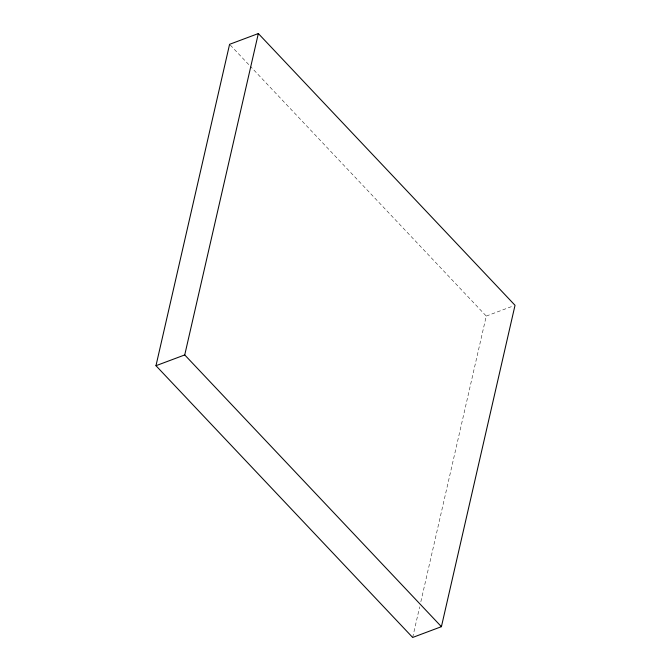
<?xml version="1.0" encoding="UTF-8"?>
<svg xmlns="http://www.w3.org/2000/svg" width="671" height="671" viewBox="0 0 671 671"><rect width="100%" height="100%" fill="white"/><g stroke="black" fill="none" stroke-linecap="round" stroke-linejoin="round"><path stroke-width="0.5" stroke-dasharray="3.35 2.52" d="M412.665 637.45L419.669 606.844M420.843 601.744L486.265 316.066L250.434 66.395M486.265 316.066L513.114 306.01M230.296 45.083L249.713 65.632"/><path stroke-width="1.01" d="M155.974 365.703L229.583 44.32L258.335 33.55L515.026 305.297L441.417 626.68L412.665 637.45L155.974 365.703L184.735 354.934L258.335 33.55M184.735 354.934L441.417 626.68"/></g></svg>
